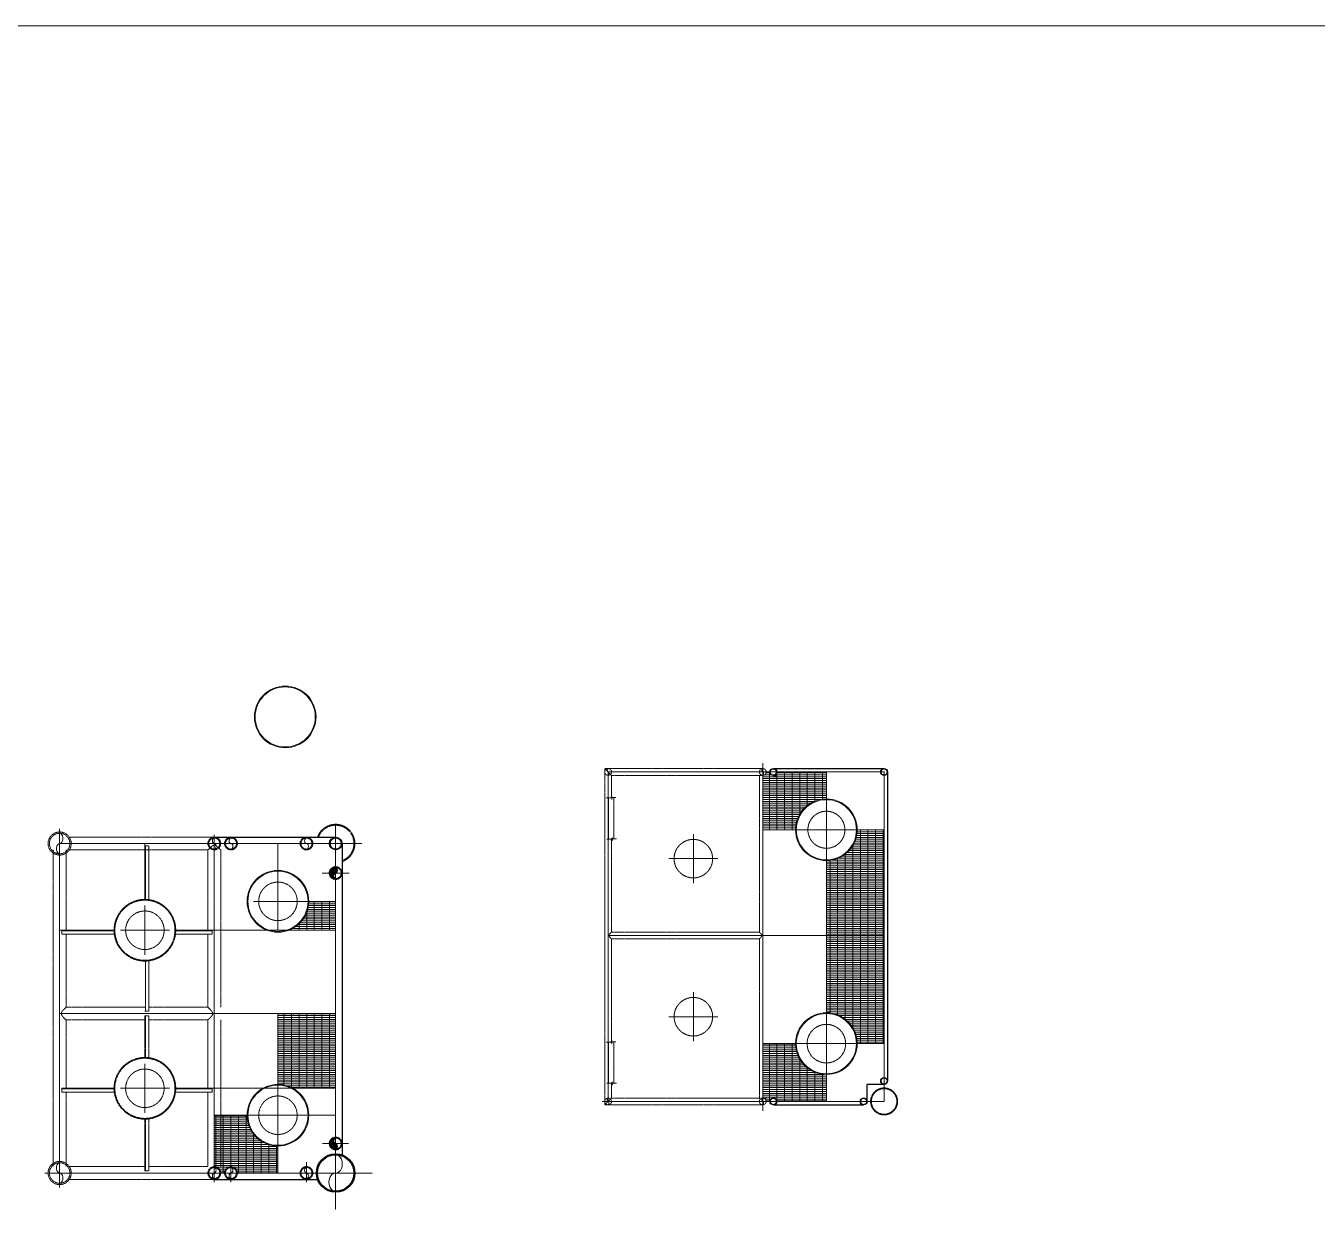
# Model space of a CAD drawing. Header units: inches. Extents: x -18249 to 140262, y -20124 to 30200.
# Drawn here: x 19697 to 36723, y 14295 to 30200 of the extents above; entities that cross this region are included whole.
import ezdxf

# ---------------------------------------------------------------- set-up
doc = ezdxf.new("R2010")
doc.units = ezdxf.units.IN
doc.header["$LTSCALE"] = 5
doc.header["$MEASUREMENT"] = 0
for name, pattern in [('CENTER', [2, 1.25, -0.25, 0.25, -0.25]), ('HIDDEN', [0.375, 0.25, -0.125]), ('PHANTOM2', [1.25, 0.625, -0.125, 0.125, -0.125, 0.125, -0.125])]:
    doc.linetypes.add(name, pattern=pattern)
for name, color, linetype, lineweight in [('CENTER LINE', 1, 'CENTER', 0), ('EXISTING', 8, 'PHANTOM2', 0), ('HATCH', 250, 'Continuous', 0), ('HIDDEN', 8, 'HIDDEN', 0), ('STRUCTURE', 3, 'Continuous', 25)]:
    doc.layers.add(name, color=color, linetype=linetype, lineweight=lineweight)
pattern_1 = [(45, (159127.224, 76444.538), (-8.8388348, 8.8388348), [])]

msp = doc.modelspace()

# ---------------------------------------------------------------- hatches: boundary and pattern name
at = {"layer": 'HATCH'}
h = msp.add_hatch(dxfattribs=at)
h.set_pattern_fill('GRATE', color=256, scale=800)
h.paths.add_polyline_path([(30252.19811, 20006.95838), (30252.19811, 20362.45838), (29597.69811, 20362.45838, -1), (29508.69811, 20362.45838), (29457.69811, 20362.45838, -0.4142135624), (29413.19811, 20317.95838), (29413.19811, 19600.45838), (29845.69811, 19600.45838, -0.4142135624)])
h.paths.add_polyline_path([(31013.19811, 19600.45838), (30658.69811, 19600.45838, -0.4142135624), (30252.19811, 19193.95838), (30252.19811, 18206.45838), (31013.19811, 18206.45838)])
h = msp.add_hatch(dxfattribs=at)
h.set_pattern_fill('ANSI31', color=256, scale=100)
h.set_pattern_definition(pattern_1)
edge = h.paths.add_edge_path()
edge.add_ellipse((23781.6448, 18993.43605), major_axis=(0, -36.25), ratio=0.6490811053, start_angle=180, end_angle=360)
edge.add_arc((23781.6448, 19029.68605), 72.5, 180, 270, ccw=False)
edge.add_line((23709.1448, 19029.68605), (23781.6448, 19029.68605))
h.paths.add_polyline_path([(23781.6448, 19029.68605), (23709.1448, 19029.68605, -0.4142135624), (23781.6448, 19102.18605)])
edge = h.paths.add_edge_path()
edge.add_ellipse((23781.6448, 19065.93605), major_axis=(0, 36.25), ratio=0.6490811053, start_angle=180, end_angle=360, ccw=False)
edge.add_line((23781.6448, 19029.68605), (23781.6448, 19102.18605))
h = msp.add_hatch(dxfattribs=at)
h.set_pattern_fill('GRATE', color=256, scale=800)
h.paths.add_polyline_path([(23427.1448, 18656.68605, -0.313371067), (23162.35312, 18275.68605), (23781.6448, 18275.68605), (23781.6448, 18656.68605)])
h = msp.add_hatch(dxfattribs=at)
h.set_pattern_fill('GRATE', color=256, scale=800)
h.paths.add_polyline_path([(30658.69811, 16780.45838), (31013.19811, 16780.45838), (31013.19811, 18206.45838), (30252.19811, 18206.45838), (30252.19811, 17186.95838, -0.4142135624)])
h = msp.add_hatch(dxfattribs=at)
h.set_pattern_fill('GRATE', color=256, scale=800)
h.paths.add_polyline_path([(23781.6448, 17176.68605), (23020.6448, 17176.68605), (23020.6448, 16243.18605, -0.1279014262), (23218.67825, 16191.68605), (23781.6448, 16191.68605)])
h = msp.add_hatch(dxfattribs=at)
h.set_pattern_fill('GRATE', color=256, scale=800)
h.paths.add_polyline_path([(29845.69811, 16780.45838), (29413.19811, 16780.45838), (29413.19811, 16062.95838, -0.4142135624), (29457.69811, 16018.45838), (29508.69811, 16018.45838, -1), (29597.69811, 16018.45838), (30252.19811, 16018.45838), (30252.19811, 16373.95838, -0.4142135624)])
h = msp.add_hatch(dxfattribs=at)
h.set_pattern_fill('GRATE', color=256, scale=800)
h.paths.add_polyline_path([(22614.1448, 15836.68605), (22181.6448, 15836.68605), (22181.6448, 15159.18605, -0.4142135624), (22266.1448, 15074.68605), (22317.1448, 15074.68605, -1), (22486.1448, 15074.68605), (23020.6448, 15074.68605), (23020.6448, 15430.18605, -0.4142135624)])
h = msp.add_hatch(dxfattribs=at)
h.set_pattern_fill('ANSI31', color=256, scale=100)
h.set_pattern_definition(pattern_1)
edge = h.paths.add_edge_path()
edge.add_ellipse((23781.6448, 15499.93605), major_axis=(0, 36.25), ratio=0.6490811053, start_angle=0, end_angle=180, ccw=False)
edge.add_arc((23781.6448, 15463.68605), 72.5, 90, 180)
edge.add_line((23709.1448, 15463.68605), (23781.6448, 15463.68605))
h.paths.add_polyline_path([(23781.6448, 15463.68605), (23709.1448, 15463.68605, 0.4142135624), (23781.6448, 15391.18605)])
edge = h.paths.add_edge_path()
edge.add_ellipse((23781.6448, 15427.43605), major_axis=(0, -36.25), ratio=0.6490811053, start_angle=0, end_angle=180)
edge.add_line((23781.6448, 15463.68605), (23781.6448, 15391.18605))

# ---------------------------------------------------------------- linework, layer by layer
at = {"layer": 'CENTER LINE'}
for p, q in [((29413.19811, 20478.66355), (29413.19811, 15895.737)), ((27374.19811, 16018.45838), (27374.19811, 20362.45838)), ((27374.19811, 20362.45838), (31013.19811, 20362.45838)), ((27374.19811, 20168.432), (27374.19811, 20362.45838)), ((30252.19811, 20362.45838), (30252.19811, 18206.45838)), ((31013.19811, 20362.45838), (31013.19811, 16018.45838)), ((20142.6448, 19224.65966), (20142.6448, 19612.71243)), ((23781.6448, 19672.68605), (23781.6448, 14592.10659)), ((29413.19811, 19600.45838), (31013.19811, 19600.45838)), ((20142.6448, 15227.18605), (20142.6448, 19418.68605)), ((20142.6448, 19418.68605), (24131.39852, 19418.68605)), ((21266.6448, 19418.68605), (21266.6448, 18672.18605)), ((22181.6448, 19534.89121), (22181.6448, 14951.96467)), ((23020.6448, 19418.68605), (23020.6448, 18275.68605)), ((28498.19811, 19543.37892), (28498.19811, 18895.53784)), ((28174.27757, 19219.45838), (28822.11865, 19219.45838)), ((23602.56534, 19029.68605), (23960.72426, 19029.68605)), ((21266.6448, 18599.60659), (21266.6448, 17951.7655)), ((22696.72426, 18656.68605), (23781.6448, 18656.68605)), ((20142.6448, 18275.68605), (20870.1448, 18275.68605)), ((20942.72426, 18275.68605), (21590.56534, 18275.68605)), ((21663.1448, 18275.68605), (23781.6448, 18275.68605)), ((27374.19811, 18206.45838), (31013.19811, 18206.45838)), ((30252.19811, 18206.45838), (30252.19811, 16018.45838)), ((28498.19811, 17459.37892), (28498.19811, 16811.53784)), ((20142.6448, 17176.68605), (23781.6448, 17176.68605)), ((23020.6448, 17176.68605), (23020.6448, 15074.68605)), ((28174.27757, 17135.45838), (28822.11865, 17135.45838)), ((29928.27757, 16780.45838), (29419.19811, 16780.45838)), ((29928.27757, 16780.45838), (30576.11865, 16780.45838)), ((30576.11865, 16780.45838), (31013.19811, 16780.45838)), ((21266.6448, 16515.60659), (21266.6448, 15867.7655)), ((20942.72426, 16191.68605), (21590.56534, 16191.68605)), ((21663.1448, 16191.68605), (23781.6448, 16191.68605)), ((27295.61865, 16018.45838), (31013.19811, 16018.45838)), ((22181.6448, 15836.68605), (23781.6448, 15836.68605)), ((23610.25565, 15463.68605), (23953.03395, 15463.68605)), ((20142.6448, 15268.71243), (20142.6448, 14880.65966)), ((23396.6448, 15218.44538), (23396.6448, 14954.99729)), ((23396.6448, 15194.29422), (23396.6448, 14954.99729)), ((19948.61841, 15074.68605), (24264.22426, 15074.68605)), ((22401.6448, 15147.18605), (22401.6448, 14954.99729))]:
    msp.add_line(p, q, dxfattribs=at)
for centre, radius in [((30252.19811, 19600.45838), 244), ((28498.19811, 19219.45838), 254), ((28498.19811, 17135.45838), 254), ((30252.19811, 16780.45838), 254)]:
    msp.add_circle(centre, radius, dxfattribs=at)
at = {"layer": 'EXISTING'}
for p, q in [((27329.69811, 20406.95838), (29413.19811, 20406.95838)), ((27329.69811, 20406.95838), (27329.69811, 15973.95838)), ((27329.69811, 20406.95838), (27418.69811, 20317.95838)), ((27418.69811, 20317.95838), (29413.19811, 20317.95838)), ((27418.69811, 20317.95838), (27418.69811, 20036.264)), ((29368.69811, 20317.95838), (29368.69811, 18250.95838)), ((27374.19811, 19478.45838), (27374.19811, 20022.45838)), ((27380.19811, 19478.45838), (27380.19811, 20022.45838)), ((27449.19811, 19481.95838), (27449.19811, 20025.95838)), ((20269.59361, 19503.18605), (22181.6448, 19503.18605)), ((27418.69811, 19478.45838), (27418.69811, 18250.95838)), ((20058.1448, 15159.18605), (20058.1448, 19334.18605)), ((20227.1448, 18275.68605), (20227.1448, 19334.18605)), ((20269.59361, 19334.18605), (22097.1448, 19334.18605)), ((21266.6448, 19388.68605), (21317.6448, 19388.68605)), ((21274.6448, 18682.10732), (21274.6448, 19388.68605)), ((21317.6448, 18678.9741), (21317.6448, 19388.68605)), ((22097.1448, 18275.68605), (22097.1448, 19334.18605)), ((22266.1448, 17261.18605), (22266.1448, 19334.18605)), ((20172.6448, 18275.68605), (20860.1448, 18275.68605)), ((20172.6448, 18275.68605), (20172.6448, 18224.68605)), ((20172.6448, 18267.68605), (20860.22353, 18267.68605)), ((20172.6448, 18224.68605), (20863.35675, 18224.68605)), ((20227.1448, 17261.18605), (20227.1448, 18224.68605)), ((22151.6448, 18224.68605), (21669.93285, 18224.68605)), ((22151.6448, 18267.68605), (21673.06607, 18267.68605)), ((22151.6448, 18275.68605), (21673.1448, 18275.68605)), ((22097.1448, 17261.18605), (22097.1448, 18224.68605)), ((22151.6448, 18275.68605), (22151.6448, 18224.68605)), ((27418.69811, 18250.95838), (29368.69811, 18250.95838)), ((27418.69811, 18161.95838), (29368.69811, 18161.95838)), ((27418.69811, 16815.764), (27418.69811, 18161.95838)), ((29368.69811, 18161.95838), (29368.69811, 16062.95838)), ((21274.6448, 17869.26478), (21274.6448, 17206.68605)), ((21317.6448, 17872.398), (21317.6448, 17206.68605)), ((21266.6448, 17261.18605), (20227.1448, 17261.18605)), ((21266.6448, 17206.68605), (21317.6448, 17206.68605)), ((22097.1448, 17261.18605), (21317.6448, 17261.18605)), ((20227.1448, 16191.68605), (20227.1448, 17092.18605)), ((21266.6448, 17092.18605), (20227.1448, 17092.18605)), ((21266.6448, 17146.68605), (21266.6448, 16598.18605)), ((21266.6448, 17146.68605), (21317.6448, 17146.68605)), ((21274.6448, 17146.68605), (21274.6448, 16598.10732)), ((21317.6448, 17146.68605), (21317.6448, 16594.9741)), ((22097.1448, 17092.18605), (21317.6448, 17092.18605)), ((22097.1448, 16191.68605), (22097.1448, 17092.18605)), ((22266.1448, 15159.18605), (22266.1448, 17092.18605)), ((27374.19811, 16257.95838), (27374.19811, 16801.95838)), ((27380.19811, 16257.95838), (27380.19811, 16801.95838)), ((27449.19811, 16261.45838), (27449.19811, 16805.45838)), ((20172.6448, 16191.68605), (20860.1448, 16191.68605)), ((20172.6448, 16191.68605), (20172.6448, 16140.68605)), ((20172.6448, 16183.68605), (20860.22353, 16183.68605)), ((22151.6448, 16183.68605), (21673.06607, 16183.68605)), ((22151.6448, 16191.68605), (21673.1448, 16191.68605)), ((22151.6448, 16191.68605), (22151.6448, 16140.68605)), ((27418.69811, 16257.95838), (27418.69811, 16062.95838)), ((20172.6448, 16140.68605), (20863.35675, 16140.68605)), ((20227.1448, 15159.18605), (20227.1448, 16140.68605)), ((22151.6448, 16140.68605), (21669.93285, 16140.68605)), ((22097.1448, 15159.18605), (22097.1448, 16140.68605)), ((27329.69811, 15973.95838), (27418.69811, 16062.95838)), ((27418.69811, 16062.95838), (29368.69811, 16062.95838)), ((27329.69811, 15973.95838), (29413.19811, 15973.95838)), ((21266.6448, 15104.68605), (21266.6448, 15785.18605)), ((21274.6448, 15104.68605), (21274.6448, 15785.26478)), ((21317.6448, 15104.68605), (21317.6448, 15788.398)), ((20269.59361, 15159.18605), (21266.6448, 15159.18605)), ((21317.6448, 15159.18605), (22097.1448, 15159.18605)), ((20269.59361, 14990.18605), (22181.6448, 14990.18605)), ((21266.6448, 15104.68605), (21317.6448, 15104.68605))]:
    msp.add_line(p, q, dxfattribs=at)
for points in [[(22266.1448, 19334.18605), (22238.08816, 19361.91261), (22215.97292, 19381.7173), (22197.81863, 19393.60011), (22181.6448, 19397.56105), (22165.47097, 19393.60011), (22147.31667, 19381.7173), (22125.20144, 19361.91261), (22097.1448, 19334.18605)], [(27418.69811, 18250.95838), (27404.09655, 18236.18299), (27393.66686, 18224.53651), (27387.40905, 18214.97596), (27385.32311, 18206.45838), (27387.40905, 18197.9408), (27393.66686, 18188.38026), (27404.09655, 18176.73377), (27418.69811, 18161.95838)], [(29368.69811, 18250.95838), (29383.29967, 18236.18299), (29393.72936, 18224.53651), (29399.98717, 18214.97596), (29402.07311, 18206.45838), (29399.98717, 18197.9408), (29393.72936, 18188.38026), (29383.29967, 18176.73377), (29368.69811, 18161.95838)], [(20227.1448, 17261.18605), (20199.41823, 17233.12941), (20179.61355, 17211.01417), (20167.73073, 17192.85987), (20163.7698, 17176.68605), (20167.73073, 17160.51222), (20179.61355, 17142.35792), (20199.41823, 17120.24269), (20227.1448, 17092.18605)], [(22097.1448, 17261.18605), (22124.87136, 17233.12941), (22144.67605, 17211.01417), (22156.55886, 17192.85987), (22160.5198, 17176.68605), (22156.55886, 17160.51222), (22144.67605, 17142.35792), (22124.87136, 17120.24269), (22097.1448, 17092.18605)], [(29383.4735, 16048.35682), (29368.69811, 16062.95838)], [(29457.69811, 16062.95838), (29444.58715, 16050.00166)]]:
    msp.add_lwpolyline(points, dxfattribs=at)
for centre, radius in [((20142.6448, 19418.68605), 152.5), ((20142.6448, 19418.68605), 135.1), ((22181.6448, 19418.68605), 84.5), ((22181.6448, 19418.68605), 84.5), ((22181.6448, 19418.68605), 72.5), ((22181.6448, 19418.68605), 72.5), ((22401.6448, 19418.68605), 84.5), ((22401.6448, 19418.68605), 72.5), ((23396.6448, 19418.68605), 84.5), ((23396.6448, 19418.68605), 72.5), ((23781.6448, 19029.68605), 84.5), ((23781.6448, 19029.68605), 84.5), ((23781.6448, 19029.68605), 72.5), ((23781.6448, 19029.68605), 72.5), ((23020.6448, 18656.68605), 254), ((21266.6448, 18275.68605), 406.5), ((21266.6448, 18275.68605), 396.5), ((21266.6448, 18275.68605), 254), ((21266.6448, 16191.68605), 406.5), ((21266.6448, 16191.68605), 396.5), ((21266.6448, 16191.68605), 254), ((31013.19811, 16018.45838), 178), ((31013.19811, 16018.45838), 168), ((23020.6448, 15836.68605), 254), ((23781.6448, 15463.68605), 84.5), ((23781.6448, 15463.68605), 72.5), ((20142.6448, 15074.68605), 152.5), ((20142.6448, 15074.68605), 135.1), ((22181.6448, 15074.68605), 84.5), ((22401.6448, 15074.68605), 84.5), ((23396.6448, 15074.68605), 84.5), ((22181.6448, 15074.68605), 72.5), ((22401.6448, 15074.68605), 72.5), ((23396.6448, 15074.68605), 72.5)]:
    msp.add_circle(centre, radius, dxfattribs=at)
at = {"layer": 'HATCH'}
for points in [[(97997.96067, 30200.14834), (-18248.77604, 30200.14834), (-18248.77604, -16436.6655), (97997.96067, -16436.6655)], [(29413.19811, 20362.45838), (31013.19811, 20362.45838), (31013.19811, 16018.45838), (29413.19811, 16018.45838)], [(22181.6448, 19418.68605), (23781.6448, 19418.68605), (23781.6448, 15074.68605), (22181.6448, 15074.68605)]]:
    msp.add_lwpolyline(points, close=True, dxfattribs=at)
for points in [[(27476.19811, 20025.95838), (27427.19811, 20025.95838), (27421.19811, 19997.95838), (27421.19811, 20040.95838), (27411.34591, 20022.45838), (27350.19811, 20022.45838)], [(27483.55032, 19481.95838), (27434.55032, 19481.95838), (27428.55032, 19453.95838), (27428.55032, 19496.95838), (27418.69811, 19478.45838), (27357.55032, 19478.45838)], [(27476.19811, 16805.45838), (27427.19811, 16805.45838), (27421.19811, 16777.45838), (27421.19811, 16820.45838), (27411.34591, 16801.95838), (27350.19811, 16801.95838)], [(27483.55032, 16261.45838), (27434.55032, 16261.45838), (27428.55032, 16233.45838), (27428.55032, 16276.45838), (27418.69811, 16257.95838), (27357.55032, 16257.95838)]]:
    msp.add_lwpolyline(points, dxfattribs=at)
for centre, radius in [((23116.77347, 21088.15431), 406.5), ((23116.77347, 21088.15431), 396.5), ((30252.19811, 19600.45838), 406.5), ((30252.19811, 19600.45838), 396.5), ((23020.6448, 18656.68605), 406.5), ((23020.6448, 18656.68605), 396.5), ((30252.19811, 16780.45838), 406.5), ((30252.19811, 16780.45838), 396.5), ((23020.6448, 15836.68605), 406.5), ((23020.6448, 15836.68605), 396.5)]:
    msp.add_circle(centre, radius, dxfattribs=at)
at = {"layer": 'HATCH', "extrusion": (0, 0, -1)}
for centre, major_axis, ratio, start_param, end_param in [((20142.6448, 19351.13605), (0, -67.55), 0.6296865509, 0, 3.1415926536), ((22181.6448, 19382.43605), (0, -36.25), 0.7089602462, 3.1415926536, 6.2831853072), ((22401.6448, 19382.43605), (0, -36.25), 0.7089602462, 3.1415926536, 6.2831853072), ((23396.6448, 19382.43605), (0, -36.25), 0.7089602462, 3.1415926536, 6.2831853072), ((23781.6448, 18993.43605), (0, -36.25), 0.6490811053, 0, 3.1415926536), ((23781.6448, 15427.43605), (0, -36.25), 0.6490811053, 3.1415926536, 6.2831853072), ((20142.6448, 15007.13605), (0, -67.55), 0.6296865509, 3.1415926536, 6.2831853072), ((22181.6448, 15038.43605), (0, -36.25), 0.7089602462, 0, 3.1415926536), ((22401.6448, 15038.43605), (0, -36.25), 0.7089602462, 0, 3.1415926536), ((23396.6448, 15038.43605), (0, -36.25), 0.7089602462, 3.1415926536, 6.2831853072), ((23781.6448, 14954.18605), (0, -120.5), 0.7287934944, 0, 3.1415926536)]:
    msp.add_ellipse(centre, major_axis=major_axis, ratio=ratio, start_param=start_param, end_param=end_param, dxfattribs=at)
at = {"layer": 'HATCH'}
for centre, major_axis, ratio, start_param, end_param in [((20142.6448, 19486.23605), (0, 67.55), 0.6296865509, 3.1415926536, 6.2831853072), ((22181.6448, 19454.93605), (0, 36.25), 0.7089602462, 0, 3.1415926536), ((22401.6448, 19454.93605), (0, 36.25), 0.7089602462, 0, 3.1415926536), ((23396.6448, 19454.93605), (0, 36.25), 0.7089602462, 0, 3.1415926536), ((23781.6448, 19065.93605), (0, 36.25), 0.6490811053, 3.1415926536, 6.2831853072), ((23781.6448, 15499.93605), (0, 36.25), 0.6490811053, 0, 3.1415926536), ((20142.6448, 15142.23605), (0, 67.55), 0.6296865509, 0, 3.1415926536), ((23781.6448, 15195.18605), (0, 120.5), 0.7287934944, 3.1415926536, 6.2831853072), ((22181.6448, 15110.93605), (0, 36.25), 0.7089602462, 3.1415926536, 6.2831853072), ((22401.6448, 15110.93605), (0, 36.25), 0.7089602462, 3.1415926536, 6.2831853072), ((23396.6448, 15110.93605), (0, 36.25), 0.7089602462, 0, 3.1415926536)]:
    msp.add_ellipse(centre, major_axis=major_axis, ratio=ratio, start_param=start_param, end_param=end_param, dxfattribs=at)
at = {"layer": 'HIDDEN'}
for centre, radius in [((27374.19811, 20362.45838), 44.5), ((29413.19811, 20362.45838), 44.5), ((29553.19811, 20362.45838), 38.6548), ((31013.19811, 20362.45838), 38.6548), ((23782.8882, 19418.67397), 71.46701), ((31013.19811, 16287.95838), 38.6548), ((27374.19811, 16018.45838), 44.5), ((29413.19811, 16018.45838), 44.5), ((29553.19811, 16018.45838), 38.6548), ((30743.69811, 16018.45838), 38.6548)]:
    msp.add_circle(centre, radius, dxfattribs=at)
for radius, start, end in [(254, 289.431349321, 160.568650679), (241, 290.525389003, 159.474610997)]:
    msp.add_arc((23781.6448, 19418.68605), radius, start, end, dxfattribs=at)
for centre in [(27374.19811, 20384.70838), (29413.19811, 20384.70838), (27374.19811, 16040.70838), (29413.19811, 16040.70838)]:
    msp.add_ellipse(centre, major_axis=(0, 22.25), ratio=0.4897884991, start_param=0, end_param=3.1415926536, dxfattribs=at)
at = {"layer": 'HIDDEN', "extrusion": (0, 0, -1)}
for centre in [(27374.19811, 20340.20838), (29413.19811, 20340.20838), (27374.19811, 15996.20838), (29413.19811, 15996.20838)]:
    msp.add_ellipse(centre, major_axis=(0, -22.25), ratio=0.4897884991, start_param=3.1415926536, end_param=6.2831853072, dxfattribs=at)
at = {"layer": 'STRUCTURE'}
for p, q in [((29553.19811, 20406.95838), (31013.19811, 20406.95838)), ((29553.19811, 20406.95838), (29588.69811, 20406.95838)), ((29553.19811, 20317.95838), (29588.69811, 20317.95838)), ((31057.69811, 20362.45838), (31057.69811, 16287.95838)), ((22181.6448, 19503.18605), (23781.6448, 19503.18605)), ((23866.1448, 19418.68605), (23866.1448, 15303.63146)), ((30788.19811, 16018.45838), (30788.19811, 16243.45838)), ((31013.19811, 16243.45838), (30788.19811, 16243.45838)), ((29553.19811, 15973.95838), (30743.69811, 15973.95838)), ((22181.6448, 14990.18605), (23542.11244, 14990.18605))]:
    msp.add_line(p, q, dxfattribs=at)
for centre, radius in [((29553.19811, 20362.45838), 44.5), ((31013.19811, 20362.45838), 44.5), ((23782.8882, 19418.67397), 82.5), ((31013.19811, 16287.95838), 44.5), ((29553.19811, 16018.45838), 44.5), ((30743.69811, 16018.45838), 44.5), ((23781.6448, 15074.68605), 254), ((23781.6448, 15074.68605), 241)]:
    msp.add_circle(centre, radius, dxfattribs=at)

doc.saveas('drawing.dxf')
